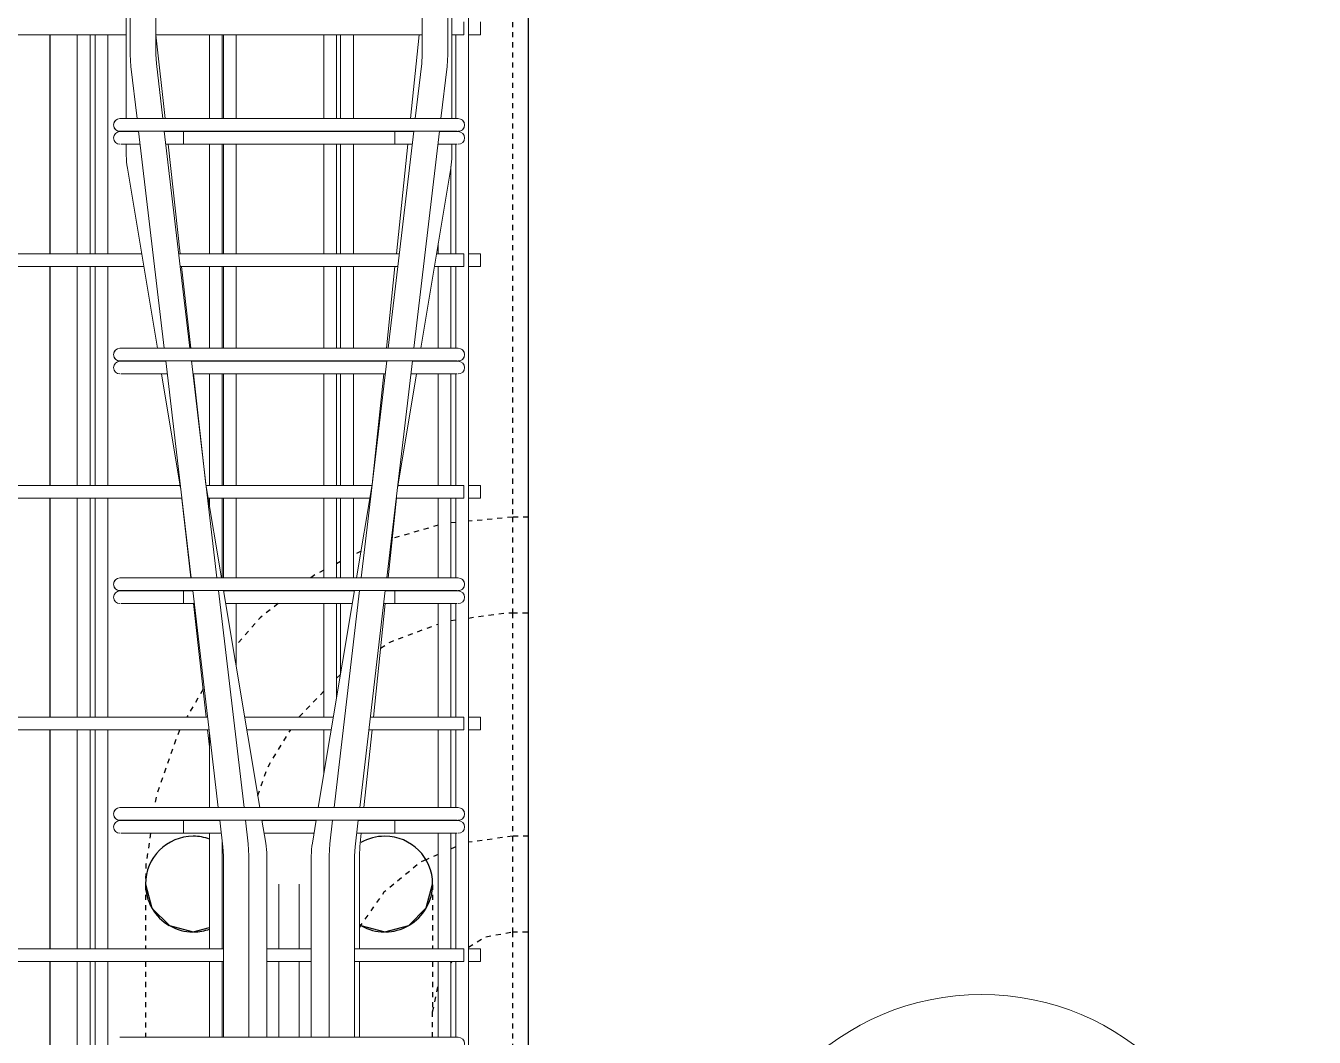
# Model space of a CAD drawing. Header units: millimetres. Extents: x -14563 to 6741, y -2784 to 21137.
# Drawn here: x -12029 to -11221, y -541 to 93 of the extents above; entities that cross this region are included whole.
import ezdxf

# ---------------------------------------------------------------- set-up
doc = ezdxf.new("R2010")
doc.units = ezdxf.units.MM
doc.linetypes.add('Dash', pattern=[6.36, 3.18, -3.18])
for name, color, linetype, lineweight in [('A-GENM', 13, 'Continuous', 18), ('A-WALL', 113, 'Continuous', 25), ('A-WALL-HDLN', 110, 'Dash', 25), ('G-ANNO-SYMB', 111, 'Continuous', 9), ('S-RBAR', 171, 'Continuous', 18)]:
    doc.layers.add(name, color=color, linetype=linetype, lineweight=lineweight)

# ---------------------------------------------------------------- blocks, each defined once
blk = doc.blocks.new('12_7Ø_ Lifting Insert_COLUMN - 12_9Ø Lifting insert-V2-Elevation Front Copy 1')
at = {"layer": 'A-GENM', "flags": 128}
for points in [[(-11870.15, -445), (-11870.15, -445.04), (-11870.15, -445.16), (-11870.15, -445.36), (-11870.15, -445.64), (-11870.15, -446), (-11870.15, -446.43), (-11870.15, -446.95), (-11870.15, -447.54), (-11870.15, -448.21), (-11870.15, -448.95), (-11870.15, -449.76), (-11870.15, -450.65), (-11870.15, -451.61), (-11870.15, -452.64), (-11870.15, -453.73), (-11870.15, -454.9), (-11870.15, -456.12), (-11870.15, -457.41), (-11870.15, -458.76), (-11870.15, -460.16), (-11870.15, -461.63), (-11870.15, -463.14), (-11870.15, -464.71), (-11870.15, -466.32), (-11870.15, -467.98), (-11870.15, -469.69), (-11870.15, -471.43), (-11870.15, -473.22), (-11870.15, -475.03), (-11870.15, -476.88), (-11870.15, -478.76), (-11870.15, -480.66), (-11870.15, -482.59), (-11870.15, -484.54), (-11870.15, -485.6)], [(-11857.45, -485.6), (-11857.45, -483.64), (-11857.45, -481.7), (-11857.45, -479.78), (-11857.45, -477.89), (-11857.45, -476.03), (-11857.45, -474.19), (-11857.45, -472.39), (-11857.45, -470.63), (-11857.45, -468.9), (-11857.45, -467.22), (-11857.45, -465.57), (-11857.45, -463.98), (-11857.45, -462.44), (-11857.45, -460.95), (-11857.45, -459.51), (-11857.45, -458.13), (-11857.45, -456.81), (-11857.45, -455.55), (-11857.45, -454.35), (-11857.45, -453.22), (-11857.45, -452.16), (-11857.45, -451.16), (-11857.45, -450.23), (-11857.45, -449.38), (-11857.45, -448.6), (-11857.45, -447.89), (-11857.45, -447.26), (-11857.45, -446.7), (-11857.45, -446.22), (-11857.45, -445.82), (-11857.45, -445.5), (-11857.45, -445.26), (-11857.45, -445.09), (-11857.45, -445.01), (-11857.45, -445)], [(-11870.15, -493.6), (-11870.15, -494.46), (-11870.15, -496.46), (-11870.15, -498.46), (-11870.15, -500.45), (-11870.15, -502.43), (-11870.15, -504.4), (-11870.15, -506.36), (-11870.15, -508.3), (-11870.15, -510.22), (-11870.15, -512.11), (-11870.15, -513.97), (-11870.15, -515.81), (-11870.15, -517.61), (-11870.15, -519.37), (-11870.15, -521.1), (-11870.15, -522.78), (-11870.15, -524.43), (-11870.15, -526.02), (-11870.15, -527.56), (-11870.15, -529.05), (-11870.15, -530.49), (-11870.15, -531.87), (-11870.15, -533.19), (-11870.15, -534.45), (-11870.15, -535.65), (-11870.15, -536.78), (-11870.15, -537.84), (-11870.15, -538.84), (-11870.15, -539.77), (-11870.15, -540.62)], [(-11857.45, -540.97), (-11857.45, -540.24), (-11857.45, -539.35), (-11857.45, -538.39), (-11857.45, -537.36), (-11857.45, -536.27), (-11857.45, -535.1), (-11857.45, -533.88), (-11857.45, -532.59), (-11857.45, -531.24), (-11857.45, -529.84), (-11857.45, -528.37), (-11857.45, -526.86), (-11857.45, -525.29), (-11857.45, -523.68), (-11857.45, -522.02), (-11857.45, -520.31), (-11857.45, -518.57), (-11857.45, -516.78), (-11857.45, -514.97), (-11857.45, -513.12), (-11857.45, -511.24), (-11857.45, -509.34), (-11857.45, -507.41), (-11857.45, -505.46), (-11857.45, -503.5), (-11857.45, -501.52), (-11857.45, -499.53), (-11857.45, -497.54), (-11857.45, -495.54), (-11857.45, -493.6)]]:
    blk.add_lwpolyline(points, dxfattribs=at)
blk = doc.blocks.new('Detail View - M_Section Head - Filled SHOP DWG-1002450-Elevation Front Copy 1')
at = {"layer": 'G-ANNO-SYMB'}
h = blk.add_hatch(color=256, dxfattribs=at)
edge = h.paths.add_edge_path()
edge.add_line((-11692.78, 4855.78), (-11805.91, 4742.64))
edge.add_arc((-11692.78, 4629.5), 160, 90, 135, ccw=False)
edge.add_line((-11692.78, 4789.5), (-11692.78, 4855.78))
h = blk.add_hatch(color=256, dxfattribs=at)
edge = h.paths.add_edge_path()
edge.add_line((-11919.05, 4629.5), (-11852.78, 4629.5))
edge.add_arc((-11692.78, 4629.5), 160, 135, 180, ccw=False)
edge.add_line((-11805.91, 4742.64), (-11919.05, 4629.5))
h = blk.add_hatch(color=256, dxfattribs=at)
edge = h.paths.add_edge_path()
edge.add_line((-11919.05, 4629.5), (-11805.91, 4516.37))
edge.add_arc((-11692.78, 4629.5), 160, 180, 225, ccw=False)
edge.add_line((-11852.78, 4629.5), (-11919.05, 4629.5))
h = blk.add_hatch(color=256, dxfattribs=at)
edge = h.paths.add_edge_path()
edge.add_line((-11692.78, 4403.23), (-11692.78, 4469.5))
edge.add_arc((-11692.78, 4629.5), 160, 225, 270, ccw=False)
edge.add_line((-11805.91, 4516.37), (-11692.78, 4403.23))
for p, q in [((-11919.05, 4629.5), (-11692.78, 4855.78)), ((-11805.91, 4742.64), (-11692.78, 4855.78)), ((-11692.78, 4789.5), (-11692.78, 4855.78)), ((-11692.78, 4855.78), (-11692.78, 4789.5)), ((-11919.05, 4629.5), (-11805.91, 4742.64)), ((-11919.05, 4629.5), (-11692.78, 4403.23)), ((-11852.78, 4629.5), (-11919.05, 4629.5)), ((-11919.05, 4629.5), (-11852.78, 4629.5)), ((-11805.91, 4516.37), (-11919.05, 4629.5)), ((-11692.78, 4403.23), (-11805.91, 4516.37)), ((-11692.78, 4469.5), (-11692.78, 4403.23)), ((-11692.78, 4469.5), (-11692.78, 4403.23))]:
    blk.add_line(p, q, dxfattribs=at)
for start, end in [(90, 270), (90, 135), (270, 90), (135, 180), (180, 225), (225, 270)]:
    blk.add_arc((-11692.78, 4629.5), 160, start, end, dxfattribs=at)

msp = doc.modelspace()

# ---------------------------------------------------------------- linework, layer by layer
at = {"layer": 'A-WALL'}
for p, q in [((-11713.80383, -1395), (-11713.80383, 3040)), ((-12013.80383, 87.33333), (-12013.80383, -49.9)), ((-12013.80383, -57.9), (-12013.80383, -195.13333)), ((-12013.80383, -203.13333), (-12013.80383, -340.36667)), ((-12013.80383, -348.36667), (-12013.80383, -485.6)), ((-11923.80383, -475), (-11913.63716, -472.26861)), ((-12013.80383, -493.6), (-12013.80383, -630.83333))]:
    msp.add_line(p, q, dxfattribs=at)
at = {"layer": 'A-WALL', "flags": 128}
for points in [[(-11953.80383, -445), (-11949.76464, -460.03451), (-11938.73474, -471.02053), (-11923.80383, -475)], [(-11803.80383, -475), (-11788.76932, -470.96081), (-11777.7833, -459.93091), (-11773.80383, -445)], [(-11819.73945, -470.01981), (-11818.73474, -471.02053), (-11803.80383, -475)]]:
    msp.add_lwpolyline(points, dxfattribs=at)
at = {"layer": 'A-WALL'}
for centre, start, end in [((-11923.80383, -445), 90, 180), ((-11923.80383, -445), 70.02013889, 90), ((-11803.80383, -445), 90, 120), ((-11803.80383, -445), 0, 90), ((-11923.80383, -445), 180.4444818, 209.70316142), ((-11803.80383, -445), 330.73877595, 359.55201511), ((-11803.80383, -445), 300.81588598, 329.6201653), ((-11923.80383, -445), 210.81679284, 239.61923057), ((-11923.80383, -445), 241.01732796, 269.26778334), ((-11923.80383, -445), 270.72113191, 289.97986111), ((-11803.80383, -445), 237.74121212, 239.61923057), ((-11803.80383, -445), 241.01732796, 269.26778334), ((-11803.80383, -445), 270.72113191, 299.42370512)]:
    msp.add_arc(centre, 30, start, end, dxfattribs=at)
at = {"layer": 'A-WALL-HDLN'}
for p, q in [((-11723.76681, 3040), (-11723.76681, -214.95039)), ((-11723.80383, -215), (-11751.30383, -217.61458)), ((-11713.85344, -215), (-11723.80383, -215)), ((-11723.76681, -215.04961), (-11723.76681, -274.95039)), ((-11770.30383, -220.04363), (-11799.20196, -228.49039)), ((-11759.30383, -218.37519), (-11762.30383, -218.66041)), ((-11818.69181, -236.33967), (-11823.48545, -238.79857)), ((-11831.48545, -242.90217), (-11833.9705, -244.17687)), ((-11762.30383, -279.74901), (-11759.30383, -279.33402)), ((-11723.80383, -275), (-11713.85344, -275)), ((-11723.76681, -275.04961), (-11723.76681, -414.95039)), ((-11833.9705, -315.931), (-11831.8501, -313.75213)), ((-11917.66336, -322.91418), (-11927.84453, -340.36667)), ((-11857.45145, -340.05951), (-11841.9705, -324.15162)), ((-11723.80383, -415), (-11751.30383, -418.79313)), ((-11713.85344, -415), (-11723.80383, -415)), ((-11723.76681, -415.04961), (-11723.76681, -474.95039)), ((-11770.30383, -426.39899), (-11777.96144, -429.73818)), ((-11759.30383, -421.60233), (-11762.30383, -422.91051)), ((-11953.80383, -445.38007), (-11953.80383, -485.6)), ((-11723.80383, -475), (-11713.85344, -475)), ((-11723.76681, -475.04961), (-11723.76681, -1395)), ((-11953.80383, -493.6), (-11953.80383, -540.97228)), ((-11762.30383, -494.60195), (-11761.60368, -493.6)), ((-11773.80383, -525), (-11770.30383, -508.02221)), ((-11773.80383, -540.97228), (-11773.80383, -525))]:
    msp.add_line(p, q, dxfattribs=at)
at = {"layer": 'A-WALL-HDLN', "flags": 128}
for points in [[(-11841.9705, -248.28047), (-11847.676, -251.20711), (-11850.06384, -253.07388)], [(-11870.68677, -269.19659), (-11881.97647, -278.02271), (-11896.95246, -295.17792)], [(-11806.40179, -297.13425), (-11800.52582, -293.29721), (-11770.30383, -281.99151)], [(-11751.30383, -278.22738), (-11728.42741, -275.06289), (-11723.80383, -275)], [(-11932.54771, -348.42882), (-11947.00632, -389.49642), (-11948.13567, -397.02308)], [(-11883.39201, -389.48271), (-11877.53715, -372.43233), (-11862.73981, -348.36667)], [(-11950.55391, -413.13974), (-11953.46678, -432.55292), (-11953.79087, -444.52151)], [(-11778.05515, -429.77904), (-11781.13699, -431.12291), (-11804.40999, -450.14917), (-11819.73945, -472.02046)], [(-11773.80383, -445.38007), (-11773.80383, -449.09776), (-11773.80383, -460.97126), (-11773.80383, -479.40413), (-11773.80383, -485.6)], [(-11751.30383, -484.42965), (-11740.99451, -478.04811), (-11723.80383, -475)], [(-11773.80383, -493.6), (-11773.80383, -502.50802), (-11773.80383, -524.75429)]]:
    msp.add_lwpolyline(points, dxfattribs=at)
at = {"layer": 'S-RBAR'}
for p, q in [((-11751.30383, -1365), (-11751.30383, 752.79376)), ((-11963.30383, 74.92299), (-11963.30383, 170.77371)), ((-11947.30383, 74.92299), (-11947.30383, 170.77371)), ((-11780.30383, 74.92299), (-11780.30383, 170.77371)), ((-11764.30383, 74.92299), (-11764.30383, 170.77371)), ((-11965.80383, 34.82451), (-11965.80383, 162.63287)), ((-11761.80383, 34.82451), (-11761.80383, 162.63287)), ((-11754.23857, 95.33333), (-11754.23857, 87.33333)), ((-11743.80383, 95.33333), (-11743.80383, 87.33333)), ((-11965.80383, 87.33333), (-12453.86675, 87.33333)), ((-11996.52678, -49.9), (-11996.52678, 87.33333)), ((-11988.52678, -49.9), (-11988.52678, 87.33333)), ((-11985.30383, -49.9), (-11985.30383, 87.33333)), ((-11977.30383, -49.9), (-11977.30383, 87.33333)), ((-11780.30383, 87.33333), (-11947.30383, 87.33333)), ((-11941.45982, 34.82451), (-11947.30383, 87.2269)), ((-11913.63716, 34.82451), (-11913.63716, 87.33333)), ((-11905.63716, 34.82451), (-11905.63716, 87.33333)), ((-11904.95246, 34.82451), (-11904.95246, 87.33333)), ((-11896.95246, 34.82451), (-11896.95246, 87.33333)), ((-11841.9705, 34.82451), (-11841.9705, 87.33333)), ((-11833.9705, 34.82451), (-11833.9705, 87.33333)), ((-11831.48545, 34.82451), (-11831.48545, 87.33333)), ((-11823.48545, 34.82451), (-11823.48545, 87.33333)), ((-11787.67149, 34.82451), (-11782.16401, 87.33333)), ((-11754.23857, 87.33333), (-11761.80383, 87.33333)), ((-11759.30383, 34.82451), (-11759.30383, 87.33333)), ((-11743.80383, 87.33333), (-11751.30383, 87.33333)), ((-11962.86401, 67.4107), (-11963.30383, 74.92299)), ((-11946.97398, 69.28336), (-11947.30383, 74.92299)), ((-11780.63368, 69.28336), (-11780.30383, 74.92299)), ((-11764.74365, 67.4107), (-11764.30383, 74.92299)), ((-11959.02369, 34.82451), (-11962.86401, 67.4107)), ((-11942.91296, 34.82451), (-11946.97398, 69.28336)), ((-11784.6947, 34.82451), (-11780.63368, 69.28336)), ((-11768.58397, 34.82451), (-11764.74365, 67.4107)), ((-11949.80383, 34.82451), (-11969.80383, 34.82451)), ((-11949.80383, 34.82451), (-11777.80383, 34.82451)), ((-11764.88603, 34.82451), (-11777.80383, 34.82451)), ((-11762.43031, 34.82451), (-11765.01106, 34.82451)), ((-11757.80383, 34.82451), (-11762.53522, 34.82451)), ((-11949.80383, 26.82451), (-11969.80383, 26.82451)), ((-11963.94597, 26.68972), (-11969.80383, 26.68972)), ((-11963.94597, 26.68972), (-11958.06499, 26.68972)), ((-11942.05911, -109.12468), (-11958.08088, 26.82451)), ((-11949.80383, 26.82451), (-11777.80383, 26.82451)), ((-11925.94839, -109.12468), (-11941.97015, 26.82451)), ((-11941.95427, 26.68972), (-11930.00484, 26.68972)), ((-11797.60282, 26.68972), (-11930.00484, 26.68972)), ((-11930.00484, 18.68972), (-11930.00484, 26.68972)), ((-11801.65927, -109.12468), (-11785.63751, 26.82451)), ((-11797.60282, 26.68972), (-11785.65339, 26.68972)), ((-11797.60282, 18.68972), (-11797.60282, 26.68972)), ((-11785.54855, -109.12468), (-11769.52678, 26.82451)), ((-11763.66169, 26.82451), (-11777.80383, 26.82451)), ((-11769.54267, 26.68972), (-11763.66169, 26.68972)), ((-11758.48531, 26.82451), (-11763.66169, 26.82451)), ((-11757.80383, 26.68972), (-11763.66169, 26.68972)), ((-11757.80383, 26.82451), (-11757.88726, 26.82451)), ((-11963.94597, 18.68972), (-11969.12235, 18.68972)), ((-11965.80383, 11.63663), (-11965.80383, 18.68972)), ((-11963.94597, 18.68972), (-11957.12219, 18.68972)), ((-11941.01146, 18.68972), (-11930.00484, 18.68972)), ((-11932.0112, -49.9), (-11939.66044, 18.68972)), ((-11797.60282, 18.68972), (-11930.00484, 18.68972)), ((-11913.63716, -49.9), (-11913.63716, 18.68972)), ((-11905.63716, -49.9), (-11905.63716, 18.68972)), ((-11904.95246, -49.9), (-11904.95246, 18.68972)), ((-11896.95246, -49.9), (-11896.95246, 18.68972)), ((-11841.9705, -49.9), (-11841.9705, 18.68972)), ((-11833.9705, -49.9), (-11833.9705, 18.68972)), ((-11831.48545, -49.9), (-11831.48545, 18.68972)), ((-11823.48545, -49.9), (-11823.48545, 18.68972)), ((-11797.60282, 18.68972), (-11786.5962, 18.68972)), ((-11796.55797, -49.9), (-11789.36382, 18.68972)), ((-11770.48547, 18.68972), (-11763.66169, 18.68972)), ((-11758.48531, 18.68972), (-11763.66169, 18.68972)), ((-11761.80383, 11.63663), (-11761.80383, 18.68972)), ((-11759.30383, -49.9), (-11759.30383, 18.68972)), ((-11946.33904, -109.12468), (-11965.15074, 3.74548)), ((-11781.26862, -109.12468), (-11762.45692, 3.74548)), ((-11762.30383, -49.9), (-11762.30383, 4.97514)), ((-11770.30383, -49.9), (-11770.30383, -43.33597)), ((-11956.20983, -49.9), (-12823.80383, -49.9)), ((-11794.67958, -49.9), (-11932.92808, -49.9)), ((-11754.23857, -49.9), (-11771.39783, -49.9)), ((-11754.23857, -49.9), (-11754.23857, -57.9)), ((-11743.80383, -49.9), (-11751.30383, -49.9)), ((-11743.80383, -49.9), (-11743.80383, -57.9)), ((-11954.87649, -57.9), (-12823.80383, -57.9)), ((-11996.52678, -195.13333), (-11996.52678, -57.9)), ((-11988.52678, -195.13333), (-11988.52678, -57.9)), ((-11985.30383, -195.13333), (-11985.30383, -57.9)), ((-11977.30383, -195.13333), (-11977.30383, -57.9)), ((-11795.62239, -57.9), (-11931.98527, -57.9)), ((-11925.40635, -109.12468), (-11931.11902, -57.9)), ((-11913.63716, -109.12468), (-11913.63716, -57.9)), ((-11905.63716, -109.12468), (-11905.63716, -57.9)), ((-11904.95246, -109.12468), (-11904.95246, -57.9)), ((-11896.95246, -109.12468), (-11896.95246, -57.9)), ((-11841.9705, -109.12468), (-11841.9705, -57.9)), ((-11833.9705, -109.12468), (-11833.9705, -57.9)), ((-11831.48545, -109.12468), (-11831.48545, -57.9)), ((-11823.48545, -109.12468), (-11823.48545, -57.9)), ((-11802.76985, -109.12468), (-11797.39706, -57.9)), ((-11754.23857, -57.9), (-11772.73117, -57.9)), ((-11770.30383, -109.12468), (-11770.30383, -57.9)), ((-11762.30383, -109.12468), (-11762.30383, -57.9)), ((-11759.30383, -109.12468), (-11759.30383, -57.9)), ((-11743.80383, -57.9), (-11751.30383, -57.9)), ((-11949.80383, -109.12468), (-11969.80383, -109.12468)), ((-11949.80383, -109.12468), (-11777.80383, -109.12468)), ((-11764.88603, -109.12468), (-11777.80383, -109.12468)), ((-11762.43031, -109.12468), (-11765.01106, -109.12468)), ((-11757.80383, -109.12468), (-11762.53522, -109.12468)), ((-11949.80383, -117.12468), (-11969.80383, -117.12468)), ((-11963.94597, -117.25344), (-11969.80383, -117.25344)), ((-11963.94597, -117.25344), (-11941.10113, -117.25344)), ((-11949.80383, -117.12468), (-11777.80383, -117.12468)), ((-11925.09454, -253.07388), (-11941.1163, -117.12468)), ((-11908.98381, -253.07388), (-11925.00558, -117.12468)), ((-11802.61726, -117.25344), (-11924.9904, -117.25344)), ((-11818.62385, -253.07388), (-11802.60208, -117.12468)), ((-11802.51312, -253.07388), (-11786.49136, -117.12468)), ((-11786.50653, -117.25344), (-11763.66169, -117.25344)), ((-11763.66169, -117.12468), (-11777.80383, -117.12468)), ((-11758.48531, -117.12468), (-11763.66169, -117.12468)), ((-11757.80383, -117.25344), (-11763.66169, -117.25344)), ((-11757.80383, -117.12468), (-11757.88726, -117.12468)), ((-11963.94597, -125.25344), (-11969.12235, -125.25344)), ((-11963.94597, -125.25344), (-11940.15832, -125.25344)), ((-11931.72645, -196.80028), (-11943.65092, -125.25344)), ((-11803.56007, -125.25344), (-11924.04759, -125.25344)), ((-11915.8771, -194.57213), (-11923.60765, -125.25344)), ((-11913.63716, -195.13333), (-11913.63716, -125.25344)), ((-11905.63716, -195.13333), (-11905.63716, -125.25344)), ((-11904.95246, -195.13333), (-11904.95246, -125.25344)), ((-11896.95246, -195.13333), (-11896.95246, -125.25344)), ((-11841.9705, -195.13333), (-11841.9705, -125.25344)), ((-11833.9705, -195.13333), (-11833.9705, -125.25344)), ((-11831.48545, -195.13333), (-11831.48545, -125.25344)), ((-11823.48545, -195.13333), (-11823.48545, -125.25344)), ((-11811.73487, -194.59803), (-11804.46155, -125.25344)), ((-11795.88121, -196.80028), (-11783.95674, -125.25344)), ((-11787.44934, -125.25344), (-11763.66169, -125.25344)), ((-11770.30383, -195.13333), (-11770.30383, -125.25344)), ((-11758.48531, -125.25344), (-11763.66169, -125.25344)), ((-11762.30383, -195.13333), (-11762.30383, -125.25344)), ((-11759.30383, -195.13333), (-11759.30383, -125.25344)), ((-11932.00427, -195.13333), (-12823.80383, -195.13333)), ((-11906.12681, -253.07388), (-11915.88121, -194.54747)), ((-11811.82409, -195.13333), (-11915.78357, -195.13333)), ((-11821.48085, -253.07388), (-11811.72645, -194.54747)), ((-11754.23857, -195.13333), (-11795.60339, -195.13333)), ((-11754.23857, -195.13333), (-11754.23857, -203.13333)), ((-11743.80383, -195.13333), (-11751.30383, -195.13333)), ((-11743.80383, -195.13333), (-11743.80383, -203.13333)), ((-11930.98009, -203.13333), (-12823.80383, -203.13333)), ((-11996.52678, -340.36667), (-11996.52678, -203.13333)), ((-11988.52678, -340.36667), (-11988.52678, -203.13333)), ((-11985.30383, -340.36667), (-11985.30383, -203.13333)), ((-11977.30383, -340.36667), (-11977.30383, -203.13333)), ((-11925.45207, -253.07388), (-11930.9705, -203.59091)), ((-11813.15742, -203.13333), (-11914.45024, -203.13333)), ((-11913.63716, -208.01177), (-11913.63716, -203.13333)), ((-11905.63716, -253.07388), (-11905.63716, -203.13333)), ((-11904.95246, -253.07388), (-11904.95246, -203.13333)), ((-11896.95246, -253.07388), (-11896.95246, -203.13333)), ((-11841.9705, -253.07388), (-11841.9705, -203.13333)), ((-11833.9705, -253.07388), (-11833.9705, -203.13333)), ((-11831.48545, -253.07388), (-11831.48545, -203.13333)), ((-11823.48545, -253.07388), (-11823.48545, -203.13333)), ((-11801.78045, -253.07388), (-11796.54234, -203.13333)), ((-11754.23857, -203.13333), (-11796.62757, -203.13333)), ((-11770.30383, -253.07388), (-11770.30383, -203.13333)), ((-11762.30383, -253.07388), (-11762.30383, -203.13333)), ((-11759.30383, -253.07388), (-11759.30383, -203.13333)), ((-11743.80383, -203.13333), (-11751.30383, -203.13333)), ((-11949.80383, -253.07388), (-11969.80383, -253.07388)), ((-11949.80383, -253.07388), (-11777.80383, -253.07388)), ((-11764.88603, -253.07388), (-11777.80383, -253.07388)), ((-11762.43031, -253.07388), (-11765.01106, -253.07388)), ((-11757.80383, -253.07388), (-11762.53522, -253.07388)), ((-11949.80383, -261.07388), (-11969.80383, -261.07388)), ((-11963.94597, -261.19659), (-11969.80383, -261.19659)), ((-11963.94597, -261.19659), (-11930.00484, -261.19659)), ((-11949.80383, -261.07388), (-11777.80383, -261.07388)), ((-11924.13727, -261.19659), (-11930.00484, -261.19659)), ((-11930.00484, -269.19659), (-11930.00484, -261.19659)), ((-11908.12996, -397.02308), (-11924.15173, -261.07388)), ((-11892.01923, -397.02308), (-11908.041, -261.07388)), ((-11882.13528, -397.02308), (-11904.79348, -261.07388)), ((-11822.83463, -261.19659), (-11904.77303, -261.19659)), ((-11845.47238, -397.02308), (-11822.81418, -261.07388)), ((-11835.58843, -397.02308), (-11819.56666, -261.07388)), ((-11819.4777, -397.02308), (-11803.45593, -261.07388)), ((-11797.60282, -261.19659), (-11803.47039, -261.19659)), ((-11797.60282, -261.19659), (-11763.66169, -261.19659)), ((-11797.60282, -269.19659), (-11797.60282, -261.19659)), ((-11763.66169, -261.07388), (-11777.80383, -261.07388)), ((-11758.48531, -261.07388), (-11763.66169, -261.07388)), ((-11757.80383, -261.19659), (-11763.66169, -261.19659)), ((-11757.80383, -261.07388), (-11757.88726, -261.07388)), ((-11963.94597, -269.19659), (-11969.12235, -269.19659)), ((-11963.94597, -269.19659), (-11930.00484, -269.19659)), ((-11923.19446, -269.19659), (-11930.00484, -269.19659)), ((-11915.71703, -340.36667), (-11923.65404, -269.19659)), ((-11824.16797, -269.19659), (-11903.43969, -269.19659)), ((-11896.95246, -308.11997), (-11896.95246, -269.19659)), ((-11841.9705, -340.36667), (-11841.9705, -269.19659)), ((-11833.9705, -328.01177), (-11833.9705, -269.19659)), ((-11831.48545, -313.10149), (-11831.48545, -269.19659)), ((-11810.9363, -340.36667), (-11803.4715, -269.19659)), ((-11797.60282, -269.19659), (-11804.4132, -269.19659)), ((-11797.60282, -269.19659), (-11763.66169, -269.19659)), ((-11770.30383, -340.36667), (-11770.30383, -269.19659)), ((-11758.48531, -269.19659), (-11763.66169, -269.19659)), ((-11762.30383, -340.36667), (-11762.30383, -269.19659)), ((-11759.30383, -340.36667), (-11759.30383, -269.19659)), ((-11914.80698, -340.36667), (-12823.80383, -340.36667)), ((-11836.02965, -340.36667), (-11891.57801, -340.36667)), ((-11754.23857, -340.36667), (-11812.80068, -340.36667)), ((-11754.23857, -340.36667), (-11754.23857, -348.36667)), ((-11743.80383, -340.36667), (-11751.30383, -340.36667)), ((-11743.80383, -340.36667), (-11743.80383, -348.36667)), ((-11913.86418, -348.36667), (-12823.80383, -348.36667)), ((-11996.52678, -485.6), (-11996.52678, -348.36667)), ((-11988.52678, -485.6), (-11988.52678, -348.36667)), ((-11985.30383, -485.6), (-11985.30383, -348.36667)), ((-11977.30383, -485.6), (-11977.30383, -348.36667)), ((-11913.63716, -359.01653), (-11914.82485, -348.36667)), ((-11913.63716, -397.02308), (-11913.63716, -350.29293)), ((-11837.36298, -348.36667), (-11890.24468, -348.36667)), ((-11841.9705, -376.01177), (-11841.9705, -348.36667)), ((-11816.87881, -397.02308), (-11811.77539, -348.36667)), ((-11754.23857, -348.36667), (-11813.74348, -348.36667)), ((-11770.30383, -397.02308), (-11770.30383, -348.36667)), ((-11762.30383, -397.02308), (-11762.30383, -348.36667)), ((-11759.30383, -397.02308), (-11759.30383, -348.36667)), ((-11743.80383, -348.36667), (-11751.30383, -348.36667)), ((-11949.80383, -397.02308), (-11969.80383, -397.02308)), ((-11949.80383, -397.02308), (-11777.80383, -397.02308)), ((-11764.88603, -397.02308), (-11777.80383, -397.02308)), ((-11762.43031, -397.02308), (-11765.01106, -397.02308)), ((-11757.80383, -397.02308), (-11762.53522, -397.02308)), ((-11949.80383, -405.02308), (-11969.80383, -405.02308)), ((-11963.94597, -405.13974), (-11969.80383, -405.13974)), ((-11963.94597, -405.13974), (-11930.00484, -405.13974)), ((-11949.80383, -405.02308), (-11777.80383, -405.02308)), ((-11907.1734, -405.13974), (-11930.00484, -405.13974)), ((-11930.00484, -413.13974), (-11930.00484, -405.13974)), ((-11905.23953, -421.54921), (-11907.18715, -405.02308)), ((-11889.3495, -419.67655), (-11891.07643, -405.02308)), ((-11878.42284, -419.29769), (-11880.80195, -405.02308)), ((-11846.82516, -405.13974), (-11880.7825, -405.13974)), ((-11849.18482, -419.29769), (-11846.80572, -405.02308)), ((-11838.25816, -419.67655), (-11836.53124, -405.02308)), ((-11822.36813, -421.54921), (-11820.42051, -405.02308)), ((-11797.60282, -405.13974), (-11820.43426, -405.13974)), ((-11797.60282, -405.13974), (-11763.66169, -405.13974)), ((-11797.60282, -413.13974), (-11797.60282, -405.13974)), ((-11763.66169, -405.02308), (-11777.80383, -405.02308)), ((-11758.48531, -405.02308), (-11763.66169, -405.02308)), ((-11757.80383, -405.13974), (-11763.66169, -405.13974)), ((-11757.80383, -405.02308), (-11757.88726, -405.02308)), ((-11963.94597, -413.13974), (-11969.12235, -413.13974)), ((-11963.94597, -413.13974), (-11930.00484, -413.13974)), ((-11906.2306, -413.13974), (-11930.00484, -413.13974)), ((-11913.63716, -485.6), (-11913.63716, -413.13974)), ((-11905.63716, -485.6), (-11905.63716, -418.17518)), ((-11888.90968, -427.18884), (-11889.3495, -419.67655)), ((-11848.15849, -413.13974), (-11879.44917, -413.13974)), ((-11838.69798, -427.18884), (-11838.25816, -419.67655)), ((-11797.60282, -413.13974), (-11821.37706, -413.13974)), ((-11819.44059, -421.4474), (-11818.56923, -413.13974)), ((-11797.60282, -413.13974), (-11763.66169, -413.13974)), ((-11770.30383, -485.6), (-11770.30383, -413.13974)), ((-11758.48531, -413.13974), (-11763.66169, -413.13974)), ((-11762.30383, -485.6), (-11762.30383, -413.13974)), ((-11759.30383, -485.6), (-11759.30383, -413.13974)), ((-11904.90968, -427.18884), (-11905.23953, -421.54921)), ((-11904.90968, -540.97228), (-11904.90968, -427.18884)), ((-11888.90968, -540.97228), (-11888.90968, -427.18884)), ((-11877.76975, -540.97228), (-11877.76975, -427.18884)), ((-11849.83791, -540.97228), (-11849.83791, -427.18884)), ((-11838.69798, -540.97228), (-11838.69798, -427.18884)), ((-11822.69798, -427.18884), (-11822.36813, -421.54921)), ((-11822.69798, -540.97228), (-11822.69798, -427.18884)), ((-11819.73945, -427.18884), (-11819.44059, -421.4474)), ((-11819.73945, -485.6), (-11819.73945, -427.18884)), ((-11904.90968, -485.6), (-12823.80383, -485.6)), ((-11849.83791, -485.6), (-11877.76975, -485.6)), ((-11754.23857, -485.6), (-11822.69798, -485.6)), ((-11754.23857, -485.6), (-11754.23857, -493.6)), ((-11743.80383, -485.6), (-11751.30383, -485.6)), ((-11743.80383, -485.6), (-11743.80383, -493.6)), ((-11904.90968, -493.6), (-12823.80383, -493.6)), ((-11996.52678, -630.83333), (-11996.52678, -493.6)), ((-11988.52678, -630.83333), (-11988.52678, -493.6)), ((-11985.30383, -630.83333), (-11985.30383, -493.6)), ((-11977.30383, -630.83333), (-11977.30383, -493.6)), ((-11913.63716, -540.97228), (-11913.63716, -493.6)), ((-11905.63716, -540.97228), (-11905.63716, -493.6)), ((-11849.83791, -493.6), (-11877.76975, -493.6)), ((-11754.23857, -493.6), (-11822.69798, -493.6)), ((-11819.73945, -540.97228), (-11819.73945, -493.6)), ((-11770.30383, -540.97228), (-11770.30383, -493.6)), ((-11762.30383, -540.97228), (-11762.30383, -493.6)), ((-11759.30383, -540.97228), (-11759.30383, -493.6)), ((-11743.80383, -493.6), (-11751.30383, -493.6)), ((-11949.80383, -540.97228), (-11969.80383, -540.97228)), ((-11949.80383, -540.97228), (-11777.80383, -540.97228)), ((-11764.88603, -540.97228), (-11777.80383, -540.97228)), ((-11762.43031, -540.97228), (-11765.01106, -540.97228)), ((-11757.80383, -540.97228), (-11762.53522, -540.97228))]:
    msp.add_line(p, q, dxfattribs=at)
for centre, radius, start, end in [((-11969.80383, 30.82451), 4, 90, 270), ((-11969.80383, 30.82451), 4, 120, 165), ((-11757.80383, 30.82451), 4, 270, 90), ((-11757.80383, 30.82451), 4, 270, 90), ((-11757.80383, 30.82451), 4, 15, 60), ((-11969.80383, 22.68972), 4, 90, 270), ((-11969.80383, 30.82451), 4, 195, 240), ((-11969.80383, 30.82451), 4, 255, 270), ((-11757.80383, 30.82451), 4, 270, 285), ((-11757.80383, 22.68972), 4, 270, 90), ((-11757.80383, 30.82451), 4, 300, 345), ((-11917.80383, 11.63663), 48, 180, 189.46232221), ((-11809.80383, 11.63663), 48, 350.53767779, 360), ((-11969.80383, -113.12468), 4, 90, 270), ((-11969.80383, -113.12468), 4, 120, 165), ((-11757.80383, -113.12468), 4, 270, 90), ((-11757.80383, -113.12468), 4, 270, 90), ((-11757.80383, -113.12468), 4, 15, 60), ((-11969.80383, -121.25344), 4, 90, 270), ((-11969.80383, -113.12468), 4, 195, 240), ((-11969.80383, -113.12468), 4, 255, 270), ((-11757.80383, -113.12468), 4, 270, 285), ((-11757.80383, -121.25344), 4, 270, 90), ((-11757.80383, -113.12468), 4, 300, 345), ((-11969.80383, -257.07388), 4, 90, 270), ((-11969.80383, -257.07388), 4, 120, 165), ((-11969.80383, -257.07388), 4, 195, 240), ((-11757.80383, -257.07388), 4, 270, 90), ((-11757.80383, -257.07388), 4, 270, 90), ((-11757.80383, -257.07388), 4, 15, 60), ((-11757.80383, -257.07388), 4, 300, 345), ((-11969.80383, -265.19659), 4, 90, 270), ((-11969.80383, -257.07388), 4, 255, 270), ((-11757.80383, -257.07388), 4, 270, 285), ((-11757.80383, -265.19659), 4, 270, 90), ((-11969.80383, -401.02308), 4, 90, 270), ((-11969.80383, -401.02308), 4, 120, 165), ((-11969.80383, -401.02308), 4, 195, 240), ((-11757.80383, -401.02308), 4, 270, 90), ((-11757.80383, -401.02308), 4, 270, 90), ((-11757.80383, -401.02308), 4, 15, 60), ((-11757.80383, -401.02308), 4, 300, 345), ((-11969.80383, -409.13974), 4, 90, 270), ((-11969.80383, -401.02308), 4, 255, 270), ((-11757.80383, -401.02308), 4, 270, 285), ((-11757.80383, -409.13974), 4, 270, 90), ((-11925.76975, -427.18884), 48, 0, 9.46232221), ((-11801.83791, -427.18884), 48, 170.53767779, 180), ((-11757.80383, -544.97228), 4, 270, 90)]:
    msp.add_arc(centre, radius, start, end, dxfattribs=at)

# ---------------------------------------------------------------- block references
at = {"layer": 'A-GENM'}
msp.add_blockref('12_7Ø_ Lifting Insert_COLUMN - 12_9Ø Lifting insert-V2-Elevation Front Copy 1', (0, 0), dxfattribs=at)
at = {"layer": 'G-ANNO-SYMB', "extrusion": (0, 0, -1), "rotation": 90.00000000000038}
msp.add_blockref('Detail View - M_Section Head - Filled SHOP DWG-1002450-Elevation Front Copy 1', (16059.17888, 11018.59898), dxfattribs=at)

doc.saveas('drawing.dxf')
